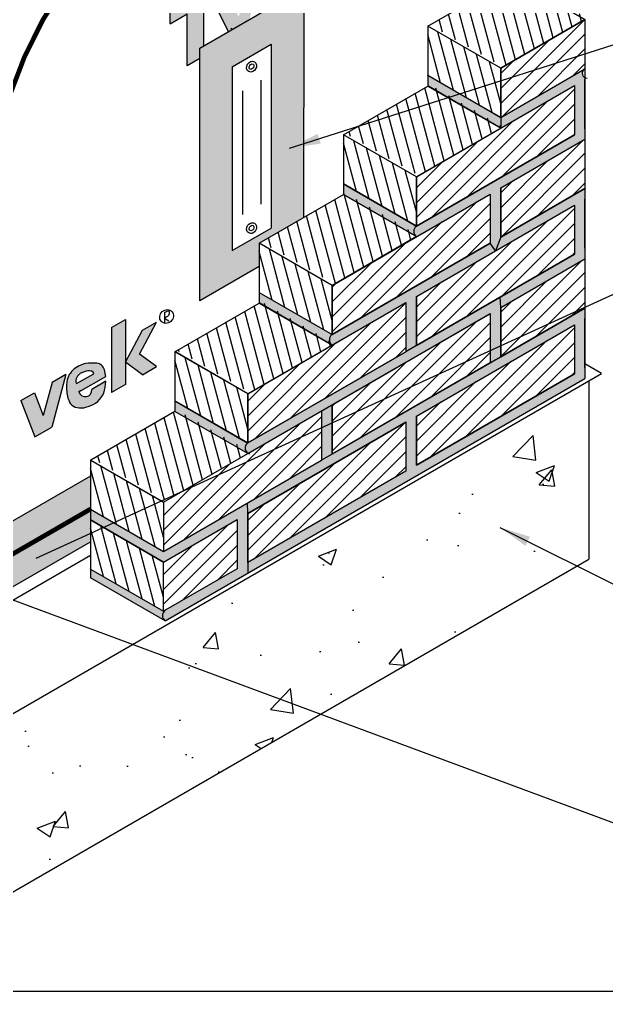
# Model space of a CAD drawing. Extents: x 27.5 to 78.5, y 3.2 to 69.2.
# Drawn here: x 49.72 to 61.04, y 39.02 to 57.75 of the extents above; entities that cross this region are included whole.
import ezdxf

# ---------------------------------------------------------------- set-up
doc = ezdxf.new("R2010")
doc.units = 0
doc.header["$LTSCALE"] = 1.5
doc.header["$MEASUREMENT"] = 0
doc.linetypes.add('DASHED', pattern=[0.75, 0.5, -0.25])
for name, color, linetype in [('BRICK', 13, 'CONTINUOUS'), ('CLADDING', 252, 'CONTINUOUS'), ('FLASHING', 124, 'CONTINUOUS'), ('GROUT', 255, 'CONTINUOUS'), ('STRUCTURE', 252, 'CONTINUOUS'), ('TEXT', 7, 'CONTINUOUS'), ('TITLE', 7, 'CONTINUOUS'), ('TYVEK', 160, 'DASHED'), ('TYVEK_TAPE', 130, 'CONTINUOUS'), ('TYVEK_TEXT', 182, 'CONTINUOUS')]:
    doc.layers.add(name, color=color, linetype=linetype)
doc.styles.add('DETAILS', font='sanss___.ttf', dxfattribs={"height": 1})
doc.dimstyles.new('TYVEKDETAILS', dxfattribs={"dimscale": 6, "dimtxt": 1.5, "dimasz": 0.1, "dimexe": 0.75, "dimexo": 0.75, "dimgap": 0.75, "dimtad": 0, "dimtih": 1, "dimtoh": 1, "dimdec": 4, "dimzin": 0, "dimtxsty": 'DETAILS', "dimcen": 0.0625, "dimazin": 3, "dimtfac": 1, "dimtdec": 4, "dimtofl": 0, "dimtmove": 0, "dimatfit": 3, "dimtolj": 1, "dimtzin": 0})
pattern_1 = [(45, (50.56781431958203, 67.5186470789785), (-0.1435868707546933, 0.1435868707546933), [])]
pattern_2 = [(104.9999999999999, (50.56781431958203, 67.5186470789785), (-0.1961433131008239, -0.0525564423461306), [])]

msp = doc.modelspace()

# ---------------------------------------------------------------- hatches: boundary and pattern name
at = {"layer": 'BRICK'}
h = msp.add_hatch(dxfattribs=at)
h.set_pattern_fill('ANSI31', color=256, scale=1.6245, angle=59.99999999999999, style=0)
h.set_pattern_definition(pattern_2)
h.paths.add_polyline_path([(60.66183372181565, 57.76981450967052), (59.25497545336782, 58.58206450967052), (57.63047545336773, 57.64415899737193), (59.03733372181561, 56.83190899737194)])
h = msp.add_hatch(dxfattribs=at)
h.set_pattern_fill('ANSI31', color=256, scale=1.6245, style=0)
h.set_pattern_definition(pattern_1)
h.paths.add_polyline_path([(60.61997171132587, 56.79802046664543), (60.61997171132587, 57.74564546664545), (58.99547171132573, 56.80773995434681), (58.99547171132582, 55.86011495434684)])
h = msp.add_hatch(dxfattribs=at)
h.set_pattern_fill('ANSI31', color=256, scale=1.6245, angle=59.99999999999999, style=0)
h.set_pattern_definition([(104.9999999999999, (-107.5268617638691, 51.51189163402192), (-0.1961433131008239, -0.0525564423461306), [])])
h.paths.add_polyline_path([(58.99547171132573, 56.80773995434681), (57.58861344287794, 57.61998995434679), (57.58861344287794, 56.67236495434678), (58.99547171132568, 55.86011495434678)])
h = msp.add_hatch(dxfattribs=at)
h.set_pattern_fill('ANSI31', color=256, scale=1.6245, angle=59.99999999999999, style=0)
h.set_pattern_definition(pattern_2)
h.paths.add_polyline_path([(59.03733372181566, 55.67821761858401), (57.63047545336782, 56.49046761858402), (56.00597545336772, 55.55256210628544), (57.41283372181561, 54.74031210628543)])
h = msp.add_hatch(dxfattribs=at)
h.set_pattern_fill('ANSI31', color=256, scale=1.6245, style=0)
h.set_pattern_definition(pattern_1)
h.paths.add_polyline_path([(60.41690921132573, 55.52709089882005), (60.41690921132573, 56.47471589882008), (57.37097171132573, 54.71614306326029), (57.37097171132577, 53.76851806326027)])
h = msp.add_hatch(dxfattribs=at)
h.set_pattern_fill('ANSI31', color=256, scale=1.6245, angle=59.99999999999999, style=0)
h.set_pattern_definition([(104.9999999999999, (-109.151361763869, 49.42029474293541), (-0.1961433131008239, -0.0525564423461306), [])])
h.paths.add_polyline_path([(57.37097171132573, 54.71614306326029), (55.96411344287794, 55.52839306326027), (55.96411344287794, 54.58076806326027), (57.37097171132569, 53.76851806326027)])
h = msp.add_hatch(dxfattribs=at)
h.set_pattern_fill('ANSI31', color=256, scale=1.6245, style=0)
h.set_pattern_definition(pattern_1)
h.paths.add_polyline_path([(60.61997171132587, 54.49364158785738), (60.61997171132587, 55.44126658785741), (58.99547171132573, 54.5033610755588), (58.99547171132578, 53.55573607555877)])
h = msp.add_hatch(dxfattribs=at)
h.set_pattern_fill('ANSI31', color=256, scale=1.6245, angle=59.99999999999999, style=0)
h.set_pattern_definition(pattern_2)
h.paths.add_polyline_path([(57.41283372181561, 53.5896246062854), (56.00597545336782, 54.4018746062854), (54.38147545336773, 53.46396909398682), (55.78833372181552, 52.65171909398681)])
h = msp.add_hatch(dxfattribs=at)
h.set_pattern_fill('ANSI31', color=256, scale=1.6245, style=0)
h.set_pattern_definition(pattern_1)
h.paths.add_polyline_path([(58.79240921132563, 53.43849788652145), (58.79240921132563, 54.38612288652146), (55.74647171132568, 52.62755005096167), (55.74647171132573, 51.67992505096166)])
h = msp.add_hatch(dxfattribs=at)
h.set_pattern_fill('ANSI31', color=256, scale=1.6245, style=0)
h.set_pattern_definition(pattern_1)
h.paths.add_polyline_path([(60.41690921132573, 53.22571589881994), (60.41690921132573, 54.17334089881996), (57.37097171132573, 52.4147680632602), (57.37097171132577, 51.46714306326017)])
h = msp.add_hatch(dxfattribs=at)
h.set_pattern_fill('ANSI31', color=256, scale=1.6245, angle=59.99999999999999, style=0)
h.set_pattern_definition([(104.9999999999999, (-110.775861763869, 47.3286978518489), (-0.1961433131008239, -0.0525564423461306), [])])
h.paths.add_polyline_path([(55.74647171132573, 52.62454617217378), (54.33961344287794, 53.43679617217377), (54.33961344287794, 52.48917117217373), (55.74647171132568, 51.67692117217375)])
h = msp.add_hatch(dxfattribs=at)
h.set_pattern_fill('ANSI31', color=256, scale=1.6245, style=0)
h.set_pattern_definition(pattern_1)
h.paths.add_polyline_path([(60.61997171132587, 52.18926270906945), (60.61997171132587, 53.13688770906949), (58.99547171132573, 52.19898219677087), (58.99547171132578, 51.25135719677083)])
h = msp.add_hatch(dxfattribs=at)
h.set_pattern_fill('ANSI31', color=256, scale=1.6245, angle=59.99999999999999, style=0)
h.set_pattern_definition(pattern_2)
h.paths.add_polyline_path([(55.78833372181565, 51.49802771519889), (54.38147545336782, 52.31027771519888), (52.75697545336773, 51.37237220290029), (54.16383372181561, 50.56012220290029)])
h = msp.add_hatch(dxfattribs=at)
h.set_pattern_fill('ANSI31', color=256, scale=1.6245, style=0)
h.set_pattern_definition(pattern_1)
h.paths.add_polyline_path([(57.16790921132564, 51.34990487422283), (57.16790921132564, 52.29752987422286), (54.12197171132568, 50.53895703866309), (54.12197171132573, 49.59133203866305)])
h = msp.add_hatch(dxfattribs=at)
h.set_pattern_fill('ANSI31', color=256, scale=1.6245, style=0)
h.set_pattern_definition(pattern_1)
h.paths.add_polyline_path([(58.79240921132563, 51.13411900773349), (58.79240921132563, 52.08174400773352), (55.74647171132568, 50.32317117217374), (55.74647171132573, 49.37554617217371)])
h = msp.add_hatch(dxfattribs=at)
h.set_pattern_fill('ANSI31', color=256, scale=1.6245, style=0)
h.set_pattern_definition(pattern_1)
h.paths.add_polyline_path([(60.41690921132573, 50.92133702003206), (60.41690921132573, 51.86896202003207), (57.37097171132573, 50.11038918447231), (57.37097171132577, 49.16276418447227)])
h = msp.add_hatch(dxfattribs=at)
h.set_pattern_fill('ANSI31', color=256, scale=1.6245, angle=59.99999999999999, style=0)
h.set_pattern_definition([(104.9999999999999, (-112.400361763869, 45.2401048395503), (-0.1961433131008239, -0.0525564423461306), [])])
h.paths.add_polyline_path([(54.12197171132573, 50.53595315987518), (52.71511344287794, 51.34820315987517), (52.71511344287794, 50.40057815987512), (54.12197171132568, 49.58832815987515)])
h = msp.add_hatch(dxfattribs=at)
h.set_pattern_fill('ANSI31', color=256, scale=1.6245, angle=59.99999999999999, style=0)
h.set_pattern_definition(pattern_2)
h.paths.add_polyline_path([(54.16643515715581, 49.41093664229422), (52.75957688870798, 50.22318664229422), (51.13507688870789, 49.28528112999565), (52.54193515715577, 48.47303112999563)])
h = msp.add_hatch(dxfattribs=at)
h.set_pattern_fill('ANSI31', color=256, scale=1.6245, style=0)
h.set_pattern_definition(pattern_1)
h.paths.add_polyline_path([(55.54340921132564, 49.26131186192423), (55.54340921132564, 50.20893686192426), (52.49747171132564, 48.45036402636447), (52.49747171132569, 47.50273902636444)])
h = msp.add_hatch(dxfattribs=at)
h.set_pattern_fill('ANSI31', color=256, scale=1.6245, style=0)
h.set_pattern_definition(pattern_1)
h.paths.add_polyline_path([(57.16790921132564, 49.04552599543494), (57.16790921132564, 49.99315099543496), (54.12197171132568, 48.23457815987518), (54.12197171132573, 47.28695315987517)])
h = msp.add_hatch(dxfattribs=at)
h.set_pattern_fill('ANSI31', color=256, scale=1.6245, angle=59.99999999999999, style=0)
h.set_pattern_definition([(104.9999999999999, (-114.0248617638691, 43.15451570603955), (-0.1961433131008239, -0.0525564423461306), [])])
h.paths.add_polyline_path([(52.49747171132568, 48.45036402636443), (51.09061344287789, 49.26261402636442), (51.09061344287789, 48.31498902636437), (52.49747171132564, 47.5027390263644)])
h = msp.add_hatch(dxfattribs=at)
h.set_pattern_fill('ANSI31', color=256, scale=1.6245, angle=59.99999999999999, style=0)
h.set_pattern_definition([(104.9999999999999, (-114.0274631992514, 42.00232626662115), (-0.1961433131008239, -0.0525564423461306), [])])
h.paths.add_polyline_path([(52.49487027594333, 47.29817458694603), (51.08801200749554, 48.11042458694602), (51.08801200749554, 47.16279958694598), (52.49487027594328, 46.350549586946)])
h = msp.add_hatch(dxfattribs=at)
h.set_pattern_fill('ANSI31', color=256, scale=1.6245, style=0)
h.set_pattern_definition([(45, (74.53968868966683, 6.784112725348606), (-0.1435868707546933, 0.1435868707546933), [])])
h.paths.add_polyline_path([(53.91890921132564, 47.1697149708378), (52.49747171132573, 46.34904764757661), (52.49747171132582, 47.29667264757664), (53.91890921132564, 48.11733997083783)])
at = {"layer": 'GROUT'}
h = msp.add_hatch(color=256, dxfattribs=at)
h.paths.add_polyline_path([(57.58861344287794, 56.67236495434677), (57.58861344287794, 56.46930245434679), (58.99547171132573, 55.65705245434678), (58.99547171148258, 55.86011495425624)], flags=17)
h.paths.add_polyline_path([(60.41690921132573, 56.47471589882004), (60.41690921132573, 55.52709089882002), (57.37097171132569, 53.76851806326026, 0.4697112519092662), (57.35918644922279, 53.57523294827936), (57.37357314666589, 53.56695750265418), (58.79240921132568, 54.38612288652144), (58.79240921132568, 54.38311900773348), (58.79501064667041, 54.38462094713004), (58.79501064667046, 53.43699594713004), (58.79391115071968, 53.43636115284689), (58.89394046132573, 53.29405448104007), (58.99547171132573, 53.55573607555877), (58.99547171132573, 54.50336107555879), (60.61997171132587, 55.44126658785741), (60.61997171132587, 56.62674264758643, -0.577350269216477), (60.61025439340685, 56.79241017052914), (58.99547171148258, 55.86011495443749), (58.99547171132573, 55.65705245434678), (57.37097171132321, 54.7161430632596)])
for points in [[(55.96411344287794, 54.58076806326028), (55.96411344287794, 54.37770556326026), (55.96671487825453, 54.37620362384624), (57.35918644922277, 53.57523294827939, -0.4697112519092514), (57.37097171132572, 53.76851806326028)], [(60.61997171132587, 54.49364158785738), (58.99547171132574, 53.55573607555879), (58.89394046132573, 53.29405448104011), (60.41690921132573, 54.17334089881997), (60.41690921132573, 53.22571589881991), (58.98642159392617, 52.39982348784187), (58.99547171132573, 52.19898219677086), (60.61997171132587, 53.13688770906947)], [(57.16790921132569, 51.34990487422291), (57.37097171132573, 51.46714306326018), (57.37097171132573, 52.41476806326021), (58.89394046132573, 53.29405448104008), (58.79240921132569, 53.43849788652142), (55.74647171132585, 51.67992505096176, 0.507429325019041), (55.74647171132581, 51.4768625509617), (57.16790921132569, 52.29752987422283)], [(54.34221487821814, 52.49287310719389), (54.34221487821814, 52.28761061156766), (55.74647171132568, 51.47686255096167, -0.5074293250186991), (55.74647171132573, 51.67992505096167), (55.74647171132574, 51.67992911899502)], [(54.12197171132573, 49.59133203866315, 0.5527897492277396), (54.13028817319516, 49.39006717137425), (55.54340921132564, 50.20593298313641), (55.54340921132564, 49.25830798313638), (55.74647171132568, 49.37554617217374), (55.74647171132568, 50.32317117217375), (58.79240921132568, 52.0817440077335), (58.79240921132568, 51.1341190077335), (58.99547171132573, 51.25135719677083), (58.99547171132573, 52.19898219677087), (58.98642159392617, 52.39982348784199), (57.37097171132573, 51.46714306326027), (57.16790921132573, 51.34990487422294)], [(51.09061344287784, 47.1634976432028), (51.09061344287785, 46.99347537542122), (52.52799064387428, 46.16360526149889, -0.5074293250183682), (52.52799064387413, 46.36666776149882), (52.49747171132618, 46.34904764757687)]]:
    msp.add_hatch(color=256, dxfattribs=at).paths.add_polyline_path(points)
h = msp.add_hatch(color=256, dxfattribs=at)
h.paths.add_polyline_path([(55.74647171132568, 49.37554617217374), (55.54340921132564, 49.25830798313639), (54.1130535196475, 48.4324917395091), (54.12197171132568, 48.23457815987518), (57.16790921132569, 49.993150995435), (57.16790921132569, 49.04552599543493), (54.12197171132564, 47.28695315987514), (54.12197171132564, 47.0838906598751), (60.61997171132577, 50.83551270906935), (60.61997171132577, 51.03857520906939), (60.61997171132577, 51.98620020906942), (60.61092159392616, 52.18403762135257), (58.99547171132573, 51.25135719677084), (58.79240921132568, 51.1341190077335)])
h.paths.add_polyline_path([(60.41690921132573, 51.86896202003207), (60.41690921132573, 50.92133702003204), (57.37097171132573, 49.16276418447227), (57.37097171132573, 50.11038918447231)], flags=16)
h = msp.add_hatch(color=256, dxfattribs=at)
h.paths.add_polyline_path([(52.71771487821813, 50.40127214807409), (52.71771487821815, 50.19901759926906), (54.12197171132581, 49.388269538663), (54.1277121527492, 49.39158378406407, -0.5368382818058616), (54.11963232736748, 49.58968246207986)])
h.paths.add_polyline_path([(53.91890921132564, 48.11733997083783), (53.91890921132564, 47.1697149708378), (52.52799064387418, 46.36666776149884, 0.5074293250183982), (52.5279906438743, 46.16360526149891), (54.12197171132564, 47.0838906598751), (54.12197171132564, 47.28695315987514), (54.12197171132568, 48.23457815987515), (54.11305351964749, 48.4324917395091), (52.49747171132564, 47.49973514757659), (52.49747171132564, 47.50123912098751), (51.09061344287785, 48.31568911661311), (51.09061344287785, 48.10892264757664), (52.49747171132574, 47.29667264757659)])
at = {"layer": 'STRUCTURE'}
h = msp.add_hatch(dxfattribs=at)
h.set_pattern_fill('AR-SAND', color=256, scale=0.25, style=0)
h.set_pattern_definition([(37.50000000000001, (74.53968868966683, 6.784112725348606), (-0.01574833952740204, 0.4817059422532897), [0, -0.38, 0, -0.425, 0, -0.40625]), (7.499999999999999, (74.53968868966683, 6.784112725348606), (0.4424441763169318, 0.7055365163074351), [0, -0.205, 0, -0.3425, 0, -0.13125]), (327.5, (74.23218868966683, 6.784112725348606), (0.7785354654378738, 0.001414763384241124), [0, -0.125, 0, -0.45, 0, -0.5875]), (317.5, (74.23218868966683, 6.784112725348606), (0.7515316511430733, 0.2194188912335623), [0, -0.0625, 0, -0.295, 0, -0.3375])])
h.paths.add_polyline_path([(58.5331259685736, 64.24483722034785), (58.32561521304996, 64.35597093746192), (50.42557564408303, 59.79488096570939), (50.62557564408304, 59.67941091187145)])
h.paths.add_polyline_path([(50.63728690862531, 59.67264941013543), (50.42557564408303, 59.79488096570938, 0.02202440919495274), (49.23908446332102, 58.29683573957614, 0.06029966926027795), (48.74186124972452, 57.40399898430738, 0.04506024657636597), (48.39936600750201, 56.28737606691546, 0.02073115222964359), (48.15017014369368, 54.80090748215729, -0.04479910819463411), (47.9617422420669, 53.9346384563949, -0.02091384948871538), (47.77212284757308, 53.40789263058782, -0.05565526587535707), (47.46866675688049, 52.85051075652142, -0.01612494577826618), (46.86417741450685, 52.04200037745606, -0.03370422444087551), (46.37853862616671, 51.51187574299327), (45.31913900224888, 50.50136698537707), (45.51913900224882, 50.3858969315392), (45.51913900224882, 50.36046517679755), (46.54418963546676, 51.33821013581132, 0.03370422444086479), (47.05165985458741, 51.89216602004284, 0.01612494577826873), (47.66541616367502, 52.7130710572857, 0.05565526587535749), (47.99434096466615, 53.31723333191631, 0.02091384948871565), (48.19075766795198, 53.86286147744845, 0.04479910819463601), (48.38830828113387, 54.77107080177028, -0.02073115222964427), (48.63421506367419, 56.23791981538912, -0.04506024657635373), (48.96405107240266, 57.31327036314376, -0.06032015627787331), (49.43340417992303, 58.15598134137856, -0.02256722528568807)])
h.paths.add_polyline_path([(45.51913900224882, 50.38589693153919), (45.31913900224887, 50.50136698537708), (45.31731199514517, 47.3134735102083), (45.51913900224882, 47.42999838708933)])
h.paths.add_polyline_path([(45.51913900224882, 47.42999838708934), (45.31731199514517, 47.31347351020831), (45.31597749087307, 44.98493441859453), (45.51913900224882, 45.1022297718763)])
h.paths.add_polyline_path([(45.51913900224882, 45.1022297718763), (45.31597749087306, 44.98493441859453), (45.31547207362991, 44.10304604037522), (45.51913900224882, 43.98545888431206)])
at = {"layer": 'STRUCTURE', "linetype": 'CONTINUOUS'}
h = msp.add_hatch(color=253, dxfattribs=at)
h.paths.add_polyline_path([(54.33961344287785, 53.43980005096169), (55.19586901335301, 53.93115555628267), (55.20122098500735, 58.35691337980543), (53.195869013353, 57.19912287915086), (53.19586901335302, 52.33053824663193), (54.3422148782181, 52.99238134029623)])
h.paths.add_polyline_path([(54.570869013353, 57.27129166279956), (54.570869013353, 53.73061264941681), (53.82086901335302, 53.29759994752458), (53.82086901335301, 56.83827896090734)], flags=16)
at = {"layer": 'STRUCTURE'}
h = msp.add_hatch(dxfattribs=at)
h.set_pattern_fill('AR-CONC', color=256, scale=0.5, style=0)
h.set_pattern_definition([(49.99999999999999, (74.53968868966683, 6.784112725348606), (3.586300913003767, -0.3137606749129755), [0.375, -4.125]), (355, (74.53968868966683, 6.784112725348606), (-0.693756668065, 3.760960668500059), [0.3, -3.3]), (100.4514, (74.83854708966682, 6.757966025348606), (2.892546908570108, 3.447197710304768), [0.3187009499999999, -3.505710559999998]), (46.18420000000001, (74.53968868966683, 7.784112725348606), (5.336205243128222, -0.8275950716450904), [0.5625, -6.1875]), (96.6356, (74.98437241466682, 7.715146190348607), (4.673313527743517, 4.870589354502209), [0.47805144, -5.258565]), (351.1842, (74.53968868966683, 7.784112725348606), (4.673309725668136, 4.870593004626623), [0.45, -4.95]), (21, (75.03968868966683, 7.534112725348606), (2.984535260592308, -2.013094453326694), [0.375, -4.125]), (326.0000000000001, (75.03968868966683, 7.534112725348606), (1.216576659607909, 3.625750225234265), [0.3, -3.3]), (71.4514, (75.28839985466682, 7.366354695348607), (4.20111314290745, 1.612652483549762), [0.31870095, -3.50571056]), (37.50000000000001, (74.53968868966683, 6.784112725348606), (0.06079927658645334, 1.664469269156557), [0, -3.26, 0, -3.35, 0, -3.3125]), (7.499999999999999, (74.53968868966683, 6.784112725348606), (1.315347687210743, 1.972058559411801), [0, -1.91, 0, -3.185, 0, -1.2625]), (327.5, (73.42468868966682, 6.784112725348606), (2.669112180862045, -0.112774358671899), [0, -1.25, 0, -3.9, 0, -5.175]), (317.5, (72.92468868966682, 6.784112725348606), (2.915930846711931, 0.5005249116615882), [0, -1.625, 0, -2.59, 0, -3.675])])
h.paths.add_polyline_path([(60.6969970902032, 47.35456132178302), (60.6969970902032, 50.51233982469029), (47.67661883615988, 42.99502093476762), (47.43586022074683, 43.41202708902294), (46.98116473033427, 43.14950852523395), (46.98116473033427, 39.43572181665291)])
h.paths.add_polyline_path([(46.98116473033429, 43.14135793663977), (44.5519870434113, 44.54384432809417), (42.50532327678871, 43.36220245149396), (42.50532327678871, 42.01985008470755), (46.98116473033427, 39.43572181665292)])
h.paths.add_polyline_path([(44.5519870434113, 44.54384432809417), (42.53608028850468, 45.7077286357007), (42.50532327678871, 45.68997106670701), (42.50532327678871, 43.36220245149397)])
at = {"layer": 'TYVEK_TAPE'}
msp.add_hatch(color=256, dxfattribs=at).paths.add_polyline_path([(51.09061344287785, 48.95439367574044), (46.66859279940816, 46.40133886687114), (46.66859279940816, 45.13695532291661), (51.09061344287785, 47.69001013178591)])
at = {"layer": 'TYVEK_TEXT'}
for points in [[(52.95038573192448, 57.85509485639566), (52.95038573192448, 56.85509485639566), (53.195869013353, 56.99682469500997), (53.195869013353, 57.19912287915086), (53.27514525834364, 57.24489304053655), (53.27514525834374, 58.04259485639564), (53.59990478476288, 58.23009485639566), (53.59990478476288, 58.48009485639565), (52.62562620550533, 57.91759485639565), (52.62562620550534, 57.66759485639566)], [(53.75025619021345, 57.51919846494651), (54.15525978949242, 57.75302740201299), (54.35767701307418, 58.52325728909823), (54.09541748665501, 58.37184168092244), (53.94547497478572, 57.80128645868008), (53.75391113570882, 58.17467289727379), (53.49165160928975, 58.02325728909819)], [(50.17948165538965, 50.11898473087196), (50.00872847991652, 50.56027208647101), (49.74646895349737, 50.40885647829549), (50.01710189218002, 49.70944404559293), (50.34186141859917, 49.89694404559294), (50.6124943572818, 50.90885647829549), (50.35023483086266, 50.75744087011988)]]:
    msp.add_hatch(color=256, dxfattribs=at).paths.add_polyline_path(points)
h = msp.add_hatch(color=256, dxfattribs=at)
h.paths.add_polyline_path([(52.36129198937742, 51.91852526194246), (52.09065905069501, 51.76227526194251), (51.76589952427575, 51.14694404559188), (52.09065905069501, 50.90661282924091), (52.36129198937761, 51.06286282924088), (52.03653246295853, 51.30319404559182)])
h.paths.add_polyline_path([(51.76589952427585, 51.57477526194285), (51.76589952427602, 51.97209008743482), (51.49526658559316, 51.81584008743479), (51.49526658559297, 50.56286282924083), (51.76589952427567, 50.71911282924097)])
h = msp.add_hatch(color=256, dxfattribs=at)
edge = h.paths.add_edge_path()
edge.add_spline(control_points=[(51.38424566209487, 50.87430550189505), (51.37038899719967, 50.96160230859822), (51.34463197752298, 51.12387119400245), (51.09522880205195, 51.1389049310169), (50.87310987887677, 51.10346721950324), (50.66927753423829, 50.94481819840163), (50.6096939344452, 50.69065523683994), (50.63691420731683, 50.53716697181153), (50.6520898816997, 50.45159516499518)], knot_values=[0, 0, 0, 0, 0.5827593182052485, 1.083243575514109, 1.602995822488099, 2.320452805997204, 2.834594860345293, 3.482391664081016, 3.482391664081016, 3.482391664081016, 3.482391664081016], degree=3, periodic=0)
edge.add_spline(control_points=[(50.65208988169961, 50.45159516499518), (50.67368695332193, 50.40218434303816), (50.73975300972731, 50.25103523321738), (51.09617521757789, 50.25998645128503), (51.36200035090317, 50.48640434851595), (51.3782347596182, 50.70107295921053), (51.38424566209468, 50.78055550189498)], knot_values=[0, 0, 0, 0, 0.3828216730715811, 1.171062387004566, 2.162538929496697, 2.745476785218138, 2.745476785218138, 2.745476785218138, 2.745476785218138], degree=3, periodic=0)
edge.add_line((51.38424566209473, 50.78055550189501), (51.11361272341216, 50.62430550189508))
edge.add_arc((50.98862919930825, 50.60740187890984), 0.1261214246964341, -165.3268673162189, 7.7023353980475235, ccw=False)
edge.add_line((50.86662101811544, 50.57545477435437), (50.89710637246585, 50.59305550189497))
edge.add_line((50.89710637246585, 50.59305550189498), (51.38424566209489, 50.87430550189511))
edge = h.paths.add_edge_path(flags=16)
edge.add_spline(control_points=[(50.82161253774147, 50.73696911609441), (50.80715751781518, 50.7507530657347), (50.80715751781518, 50.7710492295613), (50.80841780300671, 50.83439146363762), (50.83125695773087, 50.8764141017067), (50.89161007195689, 50.93153485055441), (50.9758963809134, 50.9720950506469), (51.07891461060372, 50.98665475394006), (51.15058339895095, 50.97742738028333), (51.15279470439382, 50.92529449459323)], knot_values=[0.1693351350576057, 0.1693351350576057, 0.1693351350576057, 0.1693351350576057, 0.2360340609454792, 0.2360340609454792, 0.3507194281854419, 0.3507194281854419, 0.4654047954254047, 0.4654047954254047, 0.5437012250705168, 0.5437012250705168, 0.5437012250705168, 0.5437012250705168], degree=3, periodic=0)
edge.add_line((51.15279470439384, 50.92529449459323), (50.82161253774139, 50.73696911609456))

# ---------------------------------------------------------------- linework, layer by layer
at = {"layer": 'BRICK'}
for points in [[(59.21311344287794, 58.55789546664539), (60.61997171132587, 57.74564546664533), (58.99547171132573, 56.80773995434681), (57.58861344287794, 57.61998995434681), (59.21311344287794, 58.55789546664539)], [(57.58861344287794, 57.61998995434681), (59.21311344287794, 58.55789546664539)], [(60.61997171132577, 57.74564546664539), (59.21311344287794, 58.55789546664539)], [(60.61997171132587, 57.74564546664544), (58.99547171132573, 56.80773995434681)], [(58.99547171132573, 56.80773995434681), (60.61997171132587, 57.74564546664544)], [(60.61997171132587, 57.74564546664533), (60.61997171132587, 50.8355127090694)], [(57.58861344287794, 57.61998995434679), (57.58861344287794, 56.67456494997303), (58.99547171132595, 55.86011495434691), (58.99547171132573, 56.80773995434681)], [(57.58861344287794, 57.61998995434681), (57.58861344287794, 56.46629857555887)], [(58.99547171132573, 56.80773995434681), (57.58861344287794, 57.61998995434681)], [(58.99547171132573, 56.80773995434681), (58.99547171132582, 55.860114954347), (60.61997171132587, 56.79802046664549)], [(58.99547171132573, 55.8601149543468), (60.61997171132587, 56.79802046664544)], [(58.99547171132573, 55.8601149543468), (57.58861344287794, 56.67236495434678)], [(60.61997171132573, 55.64432908785739), (60.61997171132573, 55.64432908785739), (60.61997171132577, 56.59195408785742)], [(57.58861344287794, 56.46629857555887), (58.99547171132573, 55.65705245434678), (57.37097171132573, 54.71614306326029), (55.96411344287794, 55.5283930632603), (57.58861344287794, 56.46629857555887)], [(60.41690921132573, 56.47471589882004), (60.41690921132577, 55.52709089882005), (57.37097171132569, 53.76851806326026), (57.37097171132573, 54.71614306326029), (60.41690921132573, 56.47471589882004)], [(57.37097171132573, 54.71614306326029), (60.41690921132573, 56.47471589882007)], [(58.99547171132573, 55.65705245434678), (57.58861344287794, 56.46930245434679)], [(60.41690921132573, 56.47471589882005), (60.41690921132573, 55.52709089882005)], [(55.96411344287794, 55.52839306326028), (55.96411344287794, 54.58296805888652), (57.37097171132577, 53.76851806326032)], [(55.96411344287794, 55.52839306326028), (55.96411344287794, 54.37470168447234)], [(57.37097171132573, 54.71614306326029), (55.96411344287794, 55.52839306326028)], [(57.37097171132573, 53.76851806326029), (60.41690921132573, 55.52709089882008)], [(60.61997171132587, 54.49364158785738), (58.9954717113302, 53.55573607556137), (58.99547171133025, 54.5033610755614), (60.61997171132587, 55.44126658785741)], [(58.99547171132573, 54.5033610755588), (60.61997171132587, 55.44126658785743)], [(57.37097171132573, 54.71614306326029), (57.37097171132577, 53.76851806326026)], [(57.37097171132573, 53.76851806326027), (55.96411344287794, 54.58076806326028)], [(58.99547171132573, 54.5033610755588), (58.99547171132573, 53.55573607555877)], [(58.99547171132573, 53.55573607555877), (60.61997171132587, 54.49364158785739)], [(55.9667148782181, 54.37620362386626), (57.37357314666589, 53.56695750265418), (55.74907314666589, 52.62604811156768), (54.3422148782181, 53.43829811156768), (55.9667148782181, 54.37620362386626)], [(55.74647171132568, 52.62755005096169), (58.79240921132573, 54.38612288652146)], [(58.79501064667041, 54.38462094713005), (58.79501064667046, 53.43699594713004), (55.74907314667037, 51.67842311157025), (55.74907314667041, 52.6260481115703), (58.79501064667041, 54.38462094713005)], [(57.37097171132573, 53.56545556326026), (55.96411344287794, 54.37770556326026)], [(58.79240921132568, 54.38612288652146), (58.79240921132568, 53.43849788652145)], [(60.41690921133026, 54.17334089882256), (60.4169092113303, 53.22571589882254), (57.37097171133021, 51.46714306326277), (57.37097171133026, 52.41476806326281), (60.41690921133026, 54.17334089882256)], [(57.37097171132573, 52.41476806326021), (60.41690921132573, 54.17334089881997)], [(60.41690921132573, 54.17334089881996), (60.41690921132573, 53.22571589881996)], [(55.74647171132568, 52.62755005096167), (54.33961344287785, 53.43980005096169)], [(54.3422148782181, 53.43829811156768), (54.3422148782181, 52.49287310719392), (55.74907314666594, 51.67842311156771)], [(54.3422148782181, 53.4382981115677), (54.34221487821814, 52.28350723683356)], [(55.74647171132563, 51.67992505096164), (58.79240921132573, 53.43849788652145)], [(57.37097171132573, 51.46714306326027), (60.41690921132573, 53.22571589882006)], [(60.61997171132587, 52.18926270906945), (58.9954717113302, 51.25135719677344), (58.99547171133025, 52.19898219677347), (60.61997171132587, 53.13688770906947)], [(58.99547171132573, 52.19898219677087), (60.61997171132587, 53.1368877090695)], [(55.74647171132568, 52.62755005096167), (55.74647171132573, 51.67992505096167)], [(54.33961344287794, 52.28610867217375), (55.74647171132573, 51.47686255096167), (54.12197171132573, 50.53595315987516), (52.71511344287794, 51.34820315987517), (54.33961344287794, 52.28610867217375)], [(57.16790921133021, 52.29752987422545), (57.16790921133025, 51.34990487422543), (54.12197171133016, 49.59133203866566), (54.12197171133021, 50.5389570386657), (57.16790921133021, 52.29752987422545)], [(55.74647171132568, 51.47686255096167), (54.33961344287785, 52.28911255096166)], [(57.16790921132569, 52.29752987422286), (57.16790921132569, 51.34990487422284)], [(57.37097171132573, 52.41476806326021), (57.37097171132573, 51.46714306326018)], [(58.79240921133021, 52.08474788652394), (58.79240921133025, 51.13712288652394), (55.74647171133016, 49.37855005096417), (55.74647171133021, 50.3261750509642), (58.79240921133021, 52.08474788652394)], [(55.74647171132568, 50.32317117217374), (58.79240921132573, 52.08174400773353)], [(58.79240921132568, 52.08474788652137), (58.79240921132568, 51.13411900773352)], [(58.99547171132573, 52.20198607555871), (58.99547171132573, 51.25135719677085)], [(60.41690921133026, 51.86896202003463), (60.4169092113303, 50.92133702003464), (57.37097171133021, 49.16276418447487), (57.37097171133026, 50.1103891844749), (60.41690921133026, 51.86896202003463)], [(60.41690921132573, 51.86896202003206), (60.41690921132573, 50.92133702003206)], [(60.61997171133025, 51.03857520907333), (60.6199717113303, 51.98620020906945)], [(54.12197171132568, 50.53895703866309), (52.71511344287785, 51.35120703866309)], [(52.71511344287794, 51.34820315987517), (52.71511344287794, 50.40277815550139), (54.12197171132578, 49.5883281598752)], [(52.7177148782181, 51.34970509926912), (52.71771487821815, 50.19601372048128)], [(54.12197171132573, 49.59133203866315), (57.16790921132573, 51.34990487422294)], [(54.12197171132126, 49.38826953866037), (57.16790921132126, 51.1468423742201)], [(52.52799064387428, 46.16360526149889), (60.61997171132587, 50.8355127090694)], [(54.12197171132568, 49.59133203866305), (52.71511344287785, 50.40358203866306)], [(54.12197171132568, 50.53895703866309), (54.12197171132568, 49.59133203866314)], [(54.12197171132568, 50.53895703866309), (54.12197171132568, 49.59133203866305)], [(52.71511344287785, 50.20051953866306), (51.09321487821805, 49.2611120869705), (52.49747171132564, 48.45036402636447), (54.12197171132568, 49.38826953866307), (52.71511344287785, 50.20051953866306)], [(54.12197171132568, 49.38826953866307), (52.71511344287785, 50.20051953866306)], [(55.54340921132564, 50.20893686192426), (55.54340921132564, 49.25830798313639)], [(55.74647171132568, 50.3261750509616), (55.74647171132568, 49.37554617217374)], [(57.16790921132569, 49.99615487422277), (57.16790921132573, 49.04852987422277), (54.12197171132564, 47.28995703866299), (54.12197171132568, 48.23758203866302), (57.16790921132569, 49.99615487422277)], [(57.37097171132569, 50.1103891843693), (57.37097171132569, 49.16276418436929)], [(57.37097171132573, 50.11038918447228), (57.37097171132573, 49.16276418447227)], [(54.12197171132568, 48.23457815987511), (57.16790921132573, 49.99315099543492)], [(54.12197171132568, 48.23457815987518), (57.16790921132564, 49.99315099543497)], [(51.09061344287785, 49.26261402636447), (51.09061344287785, 46.99347537542122)], [(52.49747171132582, 48.45036402636448), (51.09061344287804, 49.26261402636447)], [(52.49747171132564, 48.45036402636447), (51.09061344287785, 49.26261402636447)], [(51.09191416050602, 49.2618630566917), (51.09191416054834, 48.31493611289924), (52.4987724289966, 47.50048611727336)], [(52.49747171132564, 47.4997351475766), (55.54340921132564, 49.25830798313639)], [(52.49747171132564, 48.45036402636447), (52.49747171132564, 47.49973514757663)], [(54.12197171132568, 48.23457815987517), (54.12197171132568, 47.28695315987515)], [(51.0906134428357, 48.10892264755211), (51.09061344287795, 47.16349764320273), (52.4974717113262, 46.34904764757685)], [(51.09061344287804, 48.10892264757653), (51.09061344287795, 48.10892264757659), (52.49747171132582, 47.29667264757664)], [(52.49747171132582, 47.29667264757654), (51.09061344287804, 48.10892264757653)], [(53.91890921132564, 47.1697149708378), (52.49747171132573, 46.34904764757661), (52.49747171132582, 47.29667264757664), (53.91890921132564, 48.11733997083783), (53.91890921132564, 47.1697149708378)], [(52.52799064387428, 46.16360526149889), (51.09061344287785, 46.99347537542122)]]:
    msp.add_lwpolyline(points, dxfattribs=at)
for points in [[(60.61997171132142, 56.79802046664273, 0.78946479119571), (60.66260692684425, 56.61656954101387)], [(54.1219717113256, 49.59133203866301, 0.6310768397400754), (54.15559704566661, 49.37925965748111)], [(52.52799064387428, 46.36666776149892, 0.5074293250186991), (52.52799064387428, 46.16360526149892)]]:
    msp.add_lwpolyline(points, format="xyb", dxfattribs=at)
at = {"layer": 'CLADDING'}
for points in [[(55.96411344287794, 55.5283930632603), (57.58861344287794, 56.46629857555887)], [(58.99547171148258, 55.86011495425624), (58.99547171132573, 55.65705245434678)], [(57.37097171132573, 54.71614306326029), (57.37097171132573, 53.76851806326026)], [(60.61997171133025, 53.34295408786126), (60.6199717113303, 54.29057908785738)], [(58.99547171132573, 53.55573607555877), (58.89394046132573, 53.29405448104008)], [(58.89394046132573, 53.29405448104008), (58.79240921132568, 53.43849788652145)], [(58.99547171132573, 52.19898219677087), (58.98642159392616, 52.399823487842)], [(58.99547171132573, 51.25135719677084), (60.61997171132587, 52.18926270906947)], [(57.37097171132573, 50.11038918447231), (60.41690921132573, 51.86896202003207)], [(57.37097171132573, 51.46714306326018), (57.16790921132573, 51.34990487422294)], [(55.94953421132568, 49.49278436110811), (58.99547171132568, 51.25135719666787)], [(58.99547171132573, 51.25135719677083), (58.79240921132568, 51.1341190077335)], [(57.37097171132573, 49.16276418447227), (60.41690921132573, 50.92133702003204)], [(55.74647171132568, 49.37554617217374), (55.54340921132564, 49.25830798313639)], [(54.12197171132568, 48.23457815987518), (54.11292159392607, 48.43541945094617)], [(53.91890921132568, 48.12034384962564), (53.91890921132568, 48.11733997083779)], [(54.12197171132564, 47.28695315987514), (54.12197171132564, 47.08389065987511)]]:
    msp.add_lwpolyline(points, dxfattribs=at)
for points in [[(57.37097171132573, 53.7685180632603, 0.5074293250186991), (57.37097171132573, 53.56545556326029)], [(55.74647171132577, 51.67992505096171, 0.5074293250186991), (55.74647171132577, 51.47686255096171)]]:
    msp.add_lwpolyline(points, format="xyb", dxfattribs=at)
at = {"layer": 'FLASHING'}
for p, q in [((54.370869013353, 56.57847133977199), (54.370869013353, 54.1924928647685)), ((54.02086901335301, 56.37639874555565), (54.02086901335301, 53.99042027055214)), ((60.93775570561624, 50.92934597894562), (60.61997171133026, 51.11281865359078)), ((48.01489877577355, 43.4683310518019), (60.93775570561624, 50.92934597894562)), ((46.17276288753963, 44.59376891810932), (51.0906134428659, 47.43309126006129))]:
    msp.add_line(p, q, dxfattribs=at)
at = {"layer": 'STRUCTURE', "color": 7, "linetype": 'CONTINUOUS'}
for p, q in [((53.195869013353, 57.19912287915086), (55.20122098500735, 58.35691337980543)), ((55.20122098500735, 58.35691337980543), (55.19586901335301, 53.93115555628267)), ((53.19586901335302, 52.33053824663193), (53.195869013353, 57.19912287915086)), ((53.82086901335301, 56.83827896090734), (54.570869013353, 57.27129166279956)), ((54.570869013353, 57.27129166279956), (54.570869013353, 53.73061264941681)), ((53.82086901335301, 56.83827896090734), (53.82086901335302, 53.29759994752458)), ((53.82086901335302, 53.29759994752458), (54.570869013353, 53.73061264941681)), ((54.34221487821812, 52.99238134029623), (53.19586901335302, 52.33053824663193))]:
    msp.add_line(p, q, dxfattribs=at)
at = {"layer": 'STRUCTURE'}
for p in [(60.6969970902032, 50.79034392752718), (46.98116473033427, 39.43572181665292)]:
    msp.add_line(p, (60.6969970902032, 47.35456132178302), dxfattribs=at)
at = {"layer": 'STRUCTURE', "linetype": 'CONTINUOUS'}
for p, q in [((51.09061344287785, 48.95439367574044), (46.66859279940816, 46.40133886687114)), ((46.66859279940816, 45.13695532291661), (51.09061344285442, 47.6900101317724))]:
    msp.add_line(p, q, dxfattribs=at)
at = {"layer": 'STRUCTURE'}
for points in [[(54.1744707200087, 56.93642556237194, -0.5202022726878716), (54.28735190499849, 56.87086453453377, -0.340410783592996), (54.21524584813459, 56.74501024501061, -0.5332611511759888), (54.09850290413326, 56.81154659365227, -0.3363041214731114)], [(54.19430698259282, 56.89048069376414, -0.5462522015010952), (54.23760825279666, 56.86548069374908, -0.3537160202705032), (54.19430698260261, 56.79048069376967, -0.5560120528609277), (54.14832898578194, 56.81584616825754, -0.3458248453410443)], [(54.1744707200087, 53.82717316266417, -0.5202022726878716), (54.28735190499849, 53.76161213482601, -0.340410783592996), (54.21524584813459, 53.63575784530285, -0.5332611511759888), (54.09850290413326, 53.70229419394451, -0.3363041214731114)], [(54.19430698264496, 53.78122829408328, -0.5462522006890085), (54.23760825279594, 53.75622829405695, -0.3537160200688235), (54.19430698266321, 53.68122829408522, -0.5560120539956126), (54.14832898577973, 53.70659376859261, -0.3458248454054625)]]:
    msp.add_lwpolyline(points, format="xyb", close=True, dxfattribs=at)
at = {"layer": 'TITLE', "linetype": 'CONTINUOUS'}
msp.add_line((77.01837415067018, 39.02473549076269), (29.01837415067017, 39.02473549076269), dxfattribs=at)
at = {"layer": 'TYVEK'}
msp.add_lwpolyline([(58.53312596857359, 58.16530451531019, 0.08999999999999998, 0.08999999999999998, 0), (58.53312596857359, 63.87357178848642, 0.08999999999999998, 0.08999999999999998, 0), (53.59944900083275, 61.02511206306652, 0.08999999999999998, 0.08999999999999998, 0.01524367616600855), (52.84389857212201, 60.58731007387706, 0.08999999999999998, 0.08999999999999998, 0.2219802846438512), (49.19318095650893, 54.75825043944288, 0.08999999999999998, 0.08999999999999998, -0.1946942337071283), (46.69290249948324, 50.37448699744448, 0.08999999999999998, 0.08999999999999998, 0), (46.69290249948322, 48.36531686942255, 0.08999999999999998, 0.08999999999999998, 0), (46.86364532126525, 48.10329210944059, 0.08999999999999998, 0.08999999999999998, -0.1453914705926476), (46.87013253762586, 48.08145422188846, 0.08999999999999998, 0.08999999999999998, 0), (46.87013253762585, 46.51769788898353, 0.08999999999999998, 0.08999999999999998, 0), (46.87013253762584, 45.88222625319966, 0.08999999999999998, 0.08999999999999998, 0), (51.09191416054813, 48.31967300965366, 0, 0, 0)], format="xyseb", dxfattribs=at)
at = {"layer": 'TYVEK_TAPE'}
msp.add_line((51.09061344287785, 48.95439367574044), (51.09061344287785, 47.69001013178591), dxfattribs=at)
at = {"layer": 'TYVEK_TEXT'}
for p, q in [((52.62562620550533, 57.66759485639566), (52.62562620550533, 57.91759485639567)), ((53.27514525834364, 57.24489304053654), (53.27514525834373, 58.04259485639557)), ((53.75025619021344, 57.51919846494651), (53.49165160928975, 58.02325728909819)), ((52.62562620550533, 57.66759485639566), (52.95038573192448, 57.8550948563956)), ((52.95038573192448, 56.85509485639566), (52.95038573192448, 57.85509485639566)), ((53.79592650766988, 57.579036351427), (53.82491247874254, 57.56230129322547)), ((53.195869013353, 56.99682469500998), (52.95038573192448, 56.85509485639566)), ((52.5174074496977, 52.10284256205294), (52.5174074496977, 51.89331168305988)), ((51.49526658559332, 51.81584008743476), (51.76589952427595, 51.97209008743476)), ((51.76589952427595, 51.97209008743476), (51.76589952427562, 50.71911282924093)), ((52.03653246295837, 51.30319404559182), (52.36129198937751, 51.91852526194231)), ((52.090659050695, 51.76227526194251), (52.36129198937763, 51.91852526194252)), ((52.09065905069499, 51.76227526194251), (52.36129198937763, 51.91852526194252)), ((52.5174074496977, 51.99807712255641), (52.60001052615239, 51.9448383724034)), ((51.49526658559332, 51.81584008743476), (51.49526658559297, 50.56286282924093)), ((51.76589952427573, 51.14694404559188), (52.09065905069499, 51.76227526194251)), ((51.76589952427585, 51.57477526194285), (51.76589952427562, 50.71911282924093)), ((52.09065905069499, 50.90661282924091), (51.76589952427573, 51.14694404559188)), ((52.36129198937763, 51.06286282924093), (52.03653246295837, 51.30319404559182)), ((52.09065905069499, 50.90661282924091), (52.36129198937763, 51.06286282924093)), ((50.35023483086265, 50.75744087011986), (50.17948165538965, 50.11898473087196)), ((50.6124943572818, 50.90885647829549), (50.34186141859917, 49.89694404559293)), ((50.6124943572818, 50.90885647829549), (50.35023483086265, 50.75744087011986)), ((50.82161253774145, 50.7369691160946), (51.15279470439382, 50.92529449459323)), ((50.86662101811547, 50.57545477435434), (51.38424566209485, 50.87430550189505)), ((51.38424566209462, 50.78055550189497), (51.11361272341198, 50.62430550189498)), ((49.74646895349738, 50.40885647829549), (50.00872847991653, 50.56027208647102)), ((50.00872847991653, 50.56027208647102), (50.17948165538965, 50.11898473087196)), ((50.89710637246585, 50.59305550189498), (50.86662101811547, 50.57545477435438)), ((51.76589952427562, 50.71911282924093), (51.49526658559297, 50.56286282924093)), ((49.74646895349738, 50.40885647829548), (50.01710189218002, 49.70944404559293)), ((50.01710189218002, 49.70944404559293), (50.34186141859917, 49.89694404559293))]:
    msp.add_line(p, q, dxfattribs=at)
msp.add_arc((50.98862919930823, 50.60740187891), 0.1261214246964341, 194.6731326838768, 7.702335397941912, dxfattribs=at)
msp.add_ellipse((52.55726762263616, 52.02774063275204), major_axis=(0.1041545791609344, 0.09263469999518878), ratio=0.9031737347499492, dxfattribs=at)
for points in [[(52.5174074496977, 52.10284256205294), (52.59749851250812, 52.13202368737664), (52.60624472060185, 52.07586809288522), (52.5174074496977, 51.99807712255641)], [(51.38424566209487, 50.87430550189505), (51.30135245655438, 51.09217258097776), (51.10504256290587, 51.13141470561382), (50.9008788066425, 51.09217258097776), (50.68100732514758, 50.90773924523015), (50.62647343378357, 50.70944455790702), (50.6520898816997, 50.45159516499518)], [(50.65208988169961, 50.45159516499518), (50.73044693191369, 50.32003315671969), (51.04441807786262, 50.29115639776425), (51.34415447981919, 50.5508527720787), (51.38424566209468, 50.78055550189498)]]:
    msp.add_spline(points, degree=3, dxfattribs=at)
msp.add_open_spline([(51.15279470439382, 50.92529449459323), (51.15058339895095, 50.97742738028333), (51.07891461060372, 50.98665475394006), (50.9758963809134, 50.9720950506469), (50.89161007195689, 50.93153485055441), (50.83125695773087, 50.8764141017067), (50.80841780300671, 50.83439146363762), (50.80715751781518, 50.7710492295613), (50.80715751781518, 50.7507530657347), (50.82161253774147, 50.73696911609441)], degree=3, knots=[0.1693351350576057, 0.1693351350576057, 0.1693351350576057, 0.1693351350576057, 0.2476315647027177, 0.2476315647027177, 0.3623169319426805, 0.3623169319426805, 0.4770022991826433, 0.4770022991826433, 0.5437012250705168, 0.5437012250705168, 0.5437012250705168, 0.5437012250705168], dxfattribs=at)

# ---------------------------------------------------------------- leaders
at = {"layer": 'TEXT'}
for points, override in [([(54.9240066325923, 55.26967209702126), (62.54137662527417, 57.69778656357049), (63.78994641575538, 57.69778656357049)], {"dimfxl": 3}), ([(50.04102803300447, 47.37524045847727), (62.58206314794052, 53.10074539999367), (63.87887140330276, 53.10074539999367)], {"dimgap": 0.75, "dimtad": 0, "dimfxl": 3}), ([(58.9805733104652, 47.96637116958623), (63.15587265842818, 45.87247965450111)], {"dimgap": 0.75, "dimtad": 0, "dimfxl": 3}), ([(46.51831006636097, 47.70495966451904), (62.38787014957358, 41.82379660403826), (63.88800435896274, 41.82379660403826)], {"dimgap": 0.75, "dimtad": 0, "dimfxl": 3})]:
    msp.add_leader(points, dimstyle='TYVEKDETAILS', override=override, dxfattribs=at)

doc.saveas('drawing.dxf')
